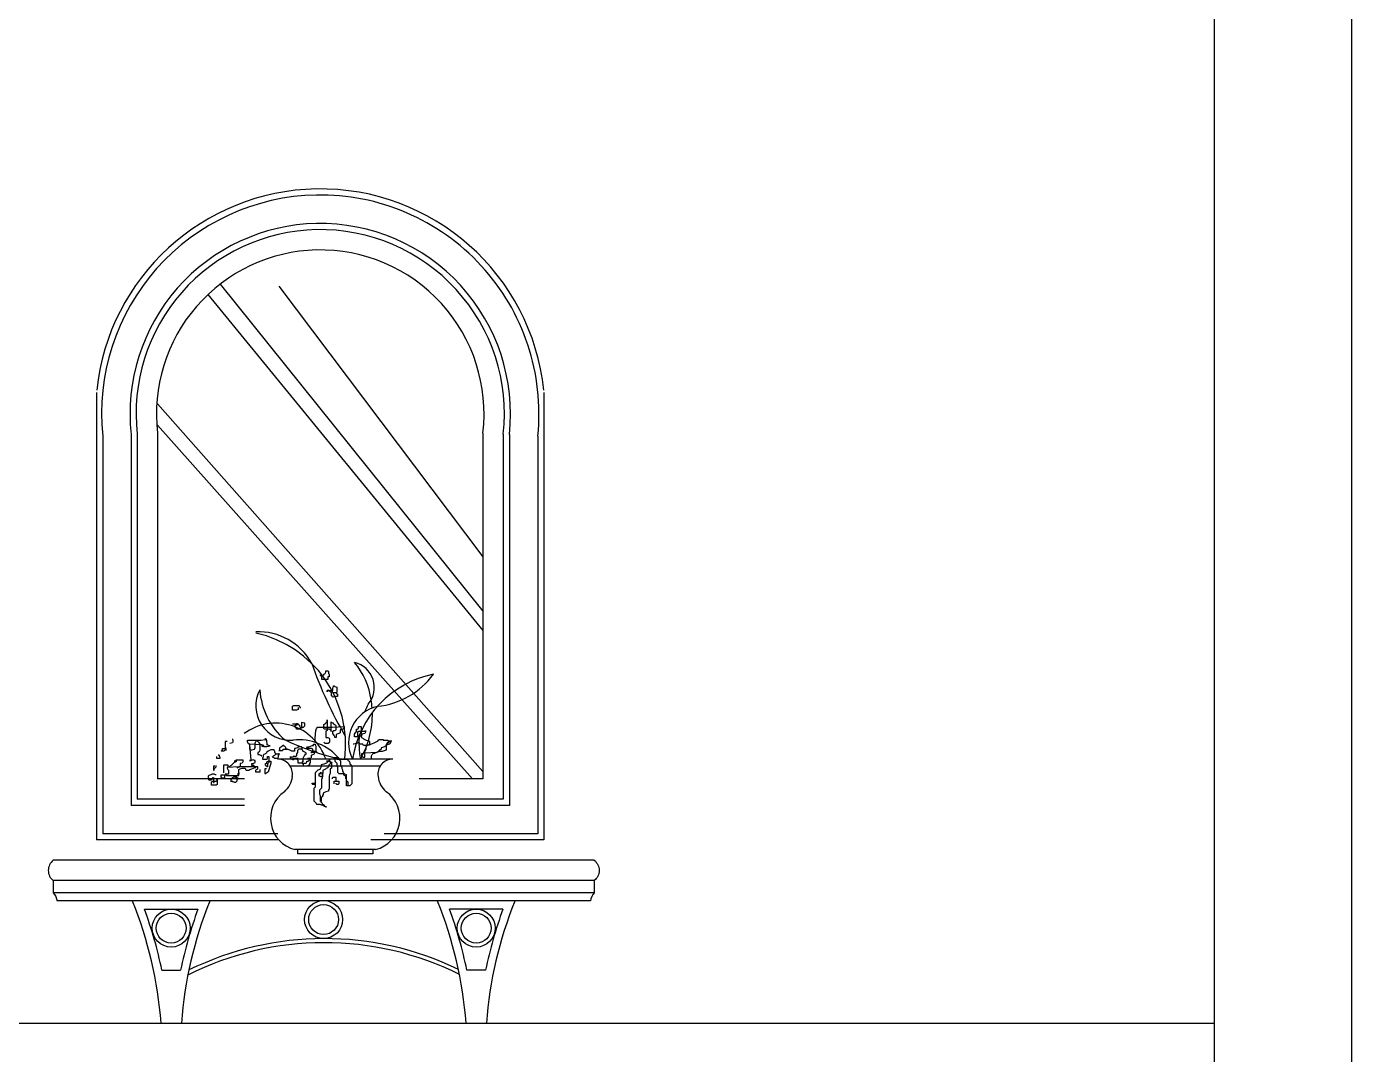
# Model space of a CAD drawing. Header units: inches. Extents: x 10 to 52.5, y 12.6 to 37.4.
# Drawn here: x 27.769 to 31.027, y 25.671 to 28.197 of the extents above; entities that cross this region are included whole.
import ezdxf

# ---------------------------------------------------------------- set-up
doc = ezdxf.new("R2010")
doc.units = ezdxf.units.IN
doc.header["$MEASUREMENT"] = 0
for name, color, linetype in [('02', 2, 'Continuous'), ('1', 1, 'Continuous'), ('4', 4, 'Continuous'), ('kadrbm', 4, 'Continuous')]:
    doc.layers.add(name, color=color, linetype=linetype)

# ---------------------------------------------------------------- blocks, each defined once
blk = doc.blocks.new('kadrbm')
at = {"layer": 'kadrbm', "color": 4}
blk.add_lwpolyline([(0, 0), (0, 24.7972), (21, 24.7972), (21, 0), (0, 0)], close=True, dxfattribs=at)
blk.add_lwpolyline([(20.6631, 0.3257), (20.6631, 24.4603), (0.3369, 24.4603), (0.3369, 0.3257), (20.6631, 0.3257)], dxfattribs=at)

msp = doc.modelspace()

# ---------------------------------------------------------------- linework, layer by layer
at = {"layer": '02'}
for p, q in [((28.4916, 26.6021), (28.4916, 26.6038)), ((28.4916, 26.6038), (28.4964, 26.6038)), ((28.4948, 26.5989), (28.4916, 26.6021)), ((28.4948, 26.5925), (28.4948, 26.5989)), ((28.5092, 26.5925), (28.4948, 26.5925)), ((28.4996, 26.6054), (28.5028, 26.607)), ((28.4996, 26.6021), (28.4996, 26.6054)), ((28.5028, 26.607), (28.5044, 26.6102)), ((28.5044, 26.6102), (28.5044, 26.6134)), ((28.5044, 26.6134), (28.5092, 26.6134)), ((28.5092, 26.6134), (28.5108, 26.6118)), ((28.5124, 26.5989), (28.5092, 26.5989)), ((28.5092, 26.5989), (28.5092, 26.5925)), ((28.5108, 26.6118), (28.5108, 26.607)), ((28.5108, 26.607), (28.5124, 26.6054)), ((28.5124, 26.6054), (28.5124, 26.5989)), ((28.5124, 26.5652), (28.5076, 26.5652)), ((28.5076, 26.5652), (28.5076, 26.562)), ((28.5076, 26.562), (28.5076, 26.5652)), ((28.5076, 26.5652), (28.5221, 26.5652)), ((28.514, 26.5636), (28.5124, 26.5652)), ((28.5156, 26.5636), (28.514, 26.5636)), ((28.5156, 26.562), (28.5156, 26.5636)), ((28.5189, 26.5604), (28.5156, 26.562)), ((28.5189, 26.5524), (28.5189, 26.5604)), ((28.5221, 26.5717), (28.5237, 26.5749)), ((28.5221, 26.5652), (28.5221, 26.5717)), ((28.5221, 26.5604), (28.5301, 26.5604)), ((28.5237, 26.5749), (28.5237, 26.5765)), ((28.5237, 26.5765), (28.5253, 26.5765)), ((28.5253, 26.5765), (28.5269, 26.5749)), ((28.5269, 26.5749), (28.5317, 26.5733)), ((28.5301, 26.5604), (28.5301, 26.5588)), ((28.5301, 26.5588), (28.5317, 26.5572)), ((28.5317, 26.5733), (28.5317, 26.5604)), ((28.5317, 26.5572), (28.5333, 26.5572)), ((28.5333, 26.5572), (28.5333, 26.5508)), ((28.4225, 26.5267), (28.4257, 26.5283)), ((28.4225, 26.5171), (28.4225, 26.5267)), ((28.4257, 26.5283), (28.4386, 26.5283)), ((28.4369, 26.5235), (28.4369, 26.5187)), ((28.4386, 26.5283), (28.4402, 26.5267)), ((28.4402, 26.5267), (28.4402, 26.5251)), ((28.4402, 26.5251), (28.4418, 26.5235)), ((28.4418, 26.5235), (28.4418, 26.5219)), ((28.5205, 26.5524), (28.5189, 26.5524)), ((28.5205, 26.5508), (28.5205, 26.5524)), ((28.5221, 26.5492), (28.5205, 26.5508)), ((28.5269, 26.5508), (28.5221, 26.5492)), ((28.5333, 26.5508), (28.5269, 26.5508)), ((28.4321, 26.5171), (28.4225, 26.5171)), ((28.4369, 26.5187), (28.4321, 26.5171)), ((28.5076, 26.4882), (28.5076, 26.493)), ((28.5076, 26.493), (28.5076, 26.4673)), ((28.4225, 26.4834), (28.4369, 26.4834)), ((28.4289, 26.4754), (28.4289, 26.4802)), ((28.4289, 26.4802), (28.4321, 26.4802)), ((28.4321, 26.4721), (28.4289, 26.4754)), ((28.4321, 26.4818), (28.4337, 26.4834)), ((28.4321, 26.4802), (28.4321, 26.4818)), ((28.4321, 26.4705), (28.4321, 26.4721)), ((28.4418, 26.4705), (28.4321, 26.4705)), ((28.4337, 26.4834), (28.4337, 26.485)), ((28.4337, 26.485), (28.4337, 26.4802)), ((28.4369, 26.4834), (28.4369, 26.4818)), ((28.4369, 26.4818), (28.4402, 26.4802)), ((28.4402, 26.4802), (28.4402, 26.4786)), ((28.4402, 26.4786), (28.4418, 26.4754)), ((28.4418, 26.4754), (28.4418, 26.4705)), ((28.453, 26.485), (28.445, 26.4866)), ((28.445, 26.4866), (28.445, 26.4721)), ((28.445, 26.4754), (28.4498, 26.4754)), ((28.445, 26.4721), (28.445, 26.4737)), ((28.4498, 26.4754), (28.4514, 26.477)), ((28.4514, 26.477), (28.453, 26.4786)), ((28.453, 26.4786), (28.453, 26.485)), ((28.4787, 26.4481), (28.4803, 26.4673)), ((28.4803, 26.4673), (28.4819, 26.4721)), ((28.4819, 26.4721), (28.4835, 26.4737)), ((28.4835, 26.4737), (28.4835, 26.4754)), ((28.4835, 26.4754), (28.5205, 26.4754)), ((28.4996, 26.4818), (28.5044, 26.485)), ((28.4996, 26.4721), (28.4996, 26.4818)), ((28.5012, 26.4705), (28.4996, 26.4721)), ((28.514, 26.4705), (28.5012, 26.4705)), ((28.5044, 26.485), (28.506, 26.4882)), ((28.5076, 26.4673), (28.5044, 26.4657)), ((28.5044, 26.4657), (28.5044, 26.4497)), ((28.506, 26.4882), (28.5076, 26.4882)), ((28.5173, 26.4673), (28.514, 26.4705)), ((28.5189, 26.4866), (28.5173, 26.4882)), ((28.5173, 26.4882), (28.5173, 26.4657)), ((28.5189, 26.4657), (28.5173, 26.4673)), ((28.5173, 26.4657), (28.5189, 26.4657)), ((28.5221, 26.485), (28.5189, 26.4866)), ((28.5205, 26.4754), (28.5494, 26.477)), ((28.5237, 26.485), (28.5221, 26.485)), ((28.5221, 26.4593), (28.5221, 26.4657)), ((28.5221, 26.4657), (28.5237, 26.4657)), ((28.5253, 26.4545), (28.5221, 26.4593)), ((28.5237, 26.4834), (28.5237, 26.485)), ((28.5253, 26.4818), (28.5237, 26.4834)), ((28.5237, 26.4657), (28.5237, 26.4673)), ((28.5237, 26.4673), (28.5269, 26.4673)), ((28.5301, 26.4786), (28.5253, 26.4818)), ((28.5269, 26.4673), (28.5301, 26.4689)), ((28.5301, 26.4689), (28.5301, 26.4786)), ((28.5317, 26.4577), (28.5301, 26.4561)), ((28.5301, 26.4561), (28.5301, 26.4497)), ((28.5365, 26.4593), (28.5317, 26.4577)), ((28.5397, 26.4609), (28.5365, 26.4593)), ((28.5462, 26.4705), (28.5397, 26.4689)), ((28.5397, 26.4689), (28.5397, 26.4609)), ((28.5494, 26.4737), (28.5462, 26.4705)), ((28.5494, 26.477), (28.5494, 26.4737)), ((28.5751, 26.4577), (28.5783, 26.4625)), ((28.5751, 26.4513), (28.5751, 26.4577)), ((28.5783, 26.4625), (28.5799, 26.4641)), ((28.5799, 26.4641), (28.5799, 26.4705)), ((28.5799, 26.4705), (28.5815, 26.4705)), ((28.5815, 26.4705), (28.5847, 26.4721)), ((28.5831, 26.4625), (28.5847, 26.4657)), ((28.5831, 26.4513), (28.5831, 26.4625)), ((28.5847, 26.4721), (28.5847, 26.477)), ((28.5847, 26.477), (28.5911, 26.477)), ((28.5847, 26.4657), (28.6024, 26.4657)), ((28.5911, 26.477), (28.5911, 26.4513)), ((28.5943, 26.4577), (28.5927, 26.4545)), ((28.6008, 26.4593), (28.5943, 26.4577)), ((28.6024, 26.4625), (28.6008, 26.4593)), ((28.6024, 26.4657), (28.6024, 26.4673)), ((28.6024, 26.4673), (28.6024, 26.4625)), ((28.2619, 26.44), (28.2571, 26.44)), ((28.2571, 26.44), (28.2571, 26.4256)), ((28.2571, 26.4256), (28.2587, 26.4224)), ((28.2747, 26.4368), (28.2683, 26.4352)), ((28.2747, 26.4465), (28.2747, 26.4449)), ((28.2747, 26.4449), (28.2763, 26.4433)), ((28.2763, 26.4384), (28.2747, 26.4368)), ((28.2763, 26.4433), (28.2763, 26.4384)), ((28.3117, 26.44), (28.3117, 26.4433)), ((28.3117, 26.4433), (28.3454, 26.4433)), ((28.3133, 26.4352), (28.3117, 26.44)), ((28.3181, 26.432), (28.3133, 26.4352)), ((28.3181, 26.4336), (28.3165, 26.4336)), ((28.3165, 26.4336), (28.3165, 26.4208)), ((28.347, 26.432), (28.3181, 26.4336)), ((28.3197, 26.4128), (28.3181, 26.432)), ((28.3293, 26.4208), (28.331, 26.4256)), ((28.331, 26.4368), (28.3326, 26.44)), ((28.331, 26.4256), (28.331, 26.4368)), ((28.3326, 26.44), (28.3342, 26.4417)), ((28.3342, 26.4417), (28.3342, 26.4433)), ((28.3342, 26.4433), (28.3358, 26.4433)), ((28.3358, 26.4433), (28.3358, 26.4417)), ((28.3358, 26.4417), (28.339, 26.4384)), ((28.339, 26.4384), (28.3422, 26.4336)), ((28.3422, 26.4336), (28.3422, 26.4176)), ((28.3454, 26.4433), (28.355, 26.4449)), ((28.3518, 26.4304), (28.347, 26.432)), ((28.3502, 26.4288), (28.347, 26.4304)), ((28.347, 26.4304), (28.347, 26.4288)), ((28.347, 26.4288), (28.3502, 26.4288)), ((28.3534, 26.4272), (28.3502, 26.4288)), ((28.3502, 26.4288), (28.3518, 26.4272)), ((28.3518, 26.4272), (28.3518, 26.4304)), ((28.3599, 26.4272), (28.3534, 26.4272)), ((28.3566, 26.4465), (28.355, 26.4465)), ((28.355, 26.4465), (28.3566, 26.4465)), ((28.355, 26.4449), (28.3599, 26.4449)), ((28.3599, 26.4449), (28.3566, 26.4465)), ((28.3566, 26.4465), (28.3566, 26.4449)), ((28.3566, 26.4449), (28.3583, 26.4433)), ((28.3583, 26.4433), (28.3583, 26.44)), ((28.3583, 26.44), (28.3599, 26.4352)), ((28.3599, 26.4352), (28.3599, 26.432)), ((28.3599, 26.432), (28.3615, 26.432)), ((28.3679, 26.4288), (28.3599, 26.4272)), ((28.3615, 26.432), (28.3663, 26.4304)), ((28.3663, 26.4304), (28.3679, 26.4288)), ((28.392, 26.4256), (28.3904, 26.424)), ((28.3904, 26.424), (28.3904, 26.4176)), ((28.3952, 26.4272), (28.392, 26.4256)), ((28.4, 26.4304), (28.3952, 26.4272)), ((28.4016, 26.4304), (28.4, 26.4304)), ((28.4016, 26.4288), (28.4016, 26.4304)), ((28.4032, 26.4288), (28.4016, 26.4288)), ((28.4064, 26.4256), (28.4032, 26.4288)), ((28.4064, 26.4208), (28.4064, 26.4256)), ((28.4353, 26.424), (28.4289, 26.4224)), ((28.4369, 26.4272), (28.4353, 26.424)), ((28.445, 26.4272), (28.4369, 26.4272)), ((28.4466, 26.4256), (28.445, 26.4272)), ((28.4466, 26.4208), (28.4466, 26.4256)), ((28.4562, 26.4224), (28.4578, 26.424)), ((28.4578, 26.424), (28.4594, 26.4272)), ((28.4594, 26.4272), (28.4626, 26.4272)), ((28.4626, 26.4272), (28.4707, 26.4304)), ((28.4707, 26.4304), (28.4739, 26.4304)), ((28.4739, 26.4304), (28.4739, 26.4336)), ((28.4739, 26.4336), (28.4787, 26.4336)), ((28.4787, 26.4433), (28.4787, 26.4481)), ((28.4787, 26.4336), (28.4787, 26.432)), ((28.4787, 26.432), (28.4803, 26.4288)), ((28.4803, 26.4288), (28.4803, 26.416)), ((28.5012, 26.4368), (28.4996, 26.4384)), ((28.5028, 26.4352), (28.5012, 26.4368)), ((28.5108, 26.4352), (28.5028, 26.4352)), ((28.5044, 26.4497), (28.5092, 26.4497)), ((28.5092, 26.4497), (28.5124, 26.4481)), ((28.5124, 26.4368), (28.5108, 26.4368)), ((28.5108, 26.4368), (28.5108, 26.4352)), ((28.5124, 26.4481), (28.514, 26.4465)), ((28.514, 26.4384), (28.5124, 26.4368)), ((28.514, 26.4465), (28.514, 26.4384)), ((28.5269, 26.4513), (28.5253, 26.4545)), ((28.5269, 26.4497), (28.5269, 26.4513)), ((28.5301, 26.4497), (28.5269, 26.4497)), ((28.5735, 26.4336), (28.5719, 26.4336)), ((28.5799, 26.4352), (28.5735, 26.4336)), ((28.5847, 26.4513), (28.5751, 26.4513)), ((28.5847, 26.4368), (28.5799, 26.4352)), ((28.5879, 26.4529), (28.5847, 26.4513)), ((28.5847, 26.4368), (28.5847, 26.4384)), ((28.5847, 26.4384), (28.5847, 26.4368)), ((28.5879, 26.4352), (28.5847, 26.4368)), ((28.5927, 26.4529), (28.5879, 26.4529)), ((28.5879, 26.4336), (28.5879, 26.4352)), ((28.5959, 26.4336), (28.5879, 26.4336)), ((28.5911, 26.4513), (28.5927, 26.4497)), ((28.5927, 26.4545), (28.5927, 26.4529)), ((28.5927, 26.4497), (28.5959, 26.4481)), ((28.5959, 26.4481), (28.5976, 26.4465)), ((28.5976, 26.4304), (28.5959, 26.4336)), ((28.5976, 26.4465), (28.604, 26.4433)), ((28.6024, 26.4304), (28.5976, 26.4304)), ((28.6104, 26.432), (28.6024, 26.4304)), ((28.604, 26.4433), (28.6104, 26.4417)), ((28.604, 26.4272), (28.6056, 26.4288)), ((28.604, 26.4208), (28.604, 26.4272)), ((28.6056, 26.4304), (28.6088, 26.432)), ((28.6056, 26.4288), (28.6056, 26.4304)), ((28.6088, 26.432), (28.612, 26.432)), ((28.6104, 26.4417), (28.612, 26.44)), ((28.612, 26.4336), (28.6104, 26.432)), ((28.612, 26.44), (28.612, 26.4336)), ((28.612, 26.432), (28.6152, 26.4336)), ((28.6152, 26.4336), (28.6232, 26.4368)), ((28.6232, 26.4368), (28.6297, 26.44)), ((28.6297, 26.44), (28.6329, 26.4417)), ((28.6329, 26.4433), (28.6361, 26.4449)), ((28.6329, 26.4417), (28.6329, 26.4433)), ((28.6361, 26.4449), (28.6457, 26.4449)), ((28.6441, 26.4256), (28.6409, 26.424)), ((28.6409, 26.424), (28.6409, 26.4208)), ((28.6489, 26.4272), (28.6441, 26.4256)), ((28.6457, 26.4449), (28.6457, 26.4433)), ((28.6457, 26.4433), (28.657, 26.4433)), ((28.6506, 26.4288), (28.6489, 26.4272)), ((28.6522, 26.4288), (28.6506, 26.4288)), ((28.6554, 26.432), (28.6522, 26.4304)), ((28.6522, 26.4304), (28.6522, 26.4288)), ((28.6538, 26.4336), (28.6554, 26.4352)), ((28.6538, 26.4192), (28.6538, 26.4336)), ((28.6554, 26.4352), (28.6554, 26.4368)), ((28.6554, 26.4368), (28.657, 26.4368)), ((28.657, 26.432), (28.6554, 26.432)), ((28.657, 26.4433), (28.657, 26.4417)), ((28.657, 26.4417), (28.6666, 26.4417)), ((28.657, 26.4368), (28.657, 26.4384)), ((28.657, 26.4384), (28.6602, 26.4384)), ((28.6618, 26.4336), (28.657, 26.4336)), ((28.657, 26.4336), (28.657, 26.432)), ((28.6602, 26.4384), (28.6634, 26.4417)), ((28.6634, 26.4368), (28.6618, 26.4336)), ((28.6634, 26.4417), (28.6634, 26.4368)), ((28.2362, 26.3983), (28.2362, 26.4031)), ((28.2442, 26.3983), (28.2362, 26.3983)), ((28.241, 26.4079), (28.241, 26.4063)), ((28.241, 26.4063), (28.2426, 26.4063)), ((28.2426, 26.4063), (28.2426, 26.4047)), ((28.2426, 26.4047), (28.2442, 26.4015)), ((28.2442, 26.4015), (28.2442, 26.3983)), ((28.2474, 26.416), (28.2506, 26.4192)), ((28.2539, 26.416), (28.2474, 26.416)), ((28.2506, 26.4192), (28.2506, 26.4224)), ((28.2506, 26.4224), (28.2587, 26.4224)), ((28.2587, 26.4208), (28.2539, 26.416)), ((28.2587, 26.4224), (28.2587, 26.4208)), ((28.2587, 26.4224), (28.2587, 26.4176)), ((28.2796, 26.3887), (28.286, 26.3919)), ((28.286, 26.3919), (28.2796, 26.3919)), ((28.2796, 26.3919), (28.2812, 26.3919)), ((28.2812, 26.3919), (28.2844, 26.3935)), ((28.2844, 26.3935), (28.2844, 26.3951)), ((28.2844, 26.3951), (28.3004, 26.3951)), ((28.3004, 26.3951), (28.3004, 26.3903)), ((28.3165, 26.4208), (28.3213, 26.4192)), ((28.3213, 26.3935), (28.3165, 26.3935)), ((28.3165, 26.3935), (28.3213, 26.3935)), ((28.3213, 26.3951), (28.3197, 26.4128)), ((28.3213, 26.4192), (28.3229, 26.4192)), ((28.3261, 26.3951), (28.3213, 26.3935)), ((28.3213, 26.3935), (28.3213, 26.3951)), ((28.3229, 26.4192), (28.3293, 26.4208)), ((28.3293, 26.3935), (28.3261, 26.3951)), ((28.331, 26.3935), (28.3293, 26.3935)), ((28.331, 26.3887), (28.331, 26.3935)), ((28.3406, 26.4144), (28.3374, 26.4128)), ((28.3374, 26.4128), (28.3374, 26.4079)), ((28.3374, 26.4079), (28.3406, 26.4079)), ((28.3422, 26.4176), (28.3406, 26.4144)), ((28.3406, 26.4079), (28.3438, 26.4063)), ((28.3438, 26.4063), (28.3454, 26.4063)), ((28.3454, 26.4063), (28.3454, 26.4047)), ((28.3454, 26.4047), (28.347, 26.4047)), ((28.3502, 26.4015), (28.3486, 26.3999)), ((28.3486, 26.3999), (28.3486, 26.3967)), ((28.3486, 26.3967), (28.3583, 26.3967)), ((28.3518, 26.4079), (28.3502, 26.4063)), ((28.3502, 26.4063), (28.3502, 26.4015)), ((28.3566, 26.4096), (28.3518, 26.4079)), ((28.3583, 26.4112), (28.3566, 26.4096)), ((28.3631, 26.416), (28.3583, 26.4128)), ((28.3583, 26.4128), (28.3583, 26.4112)), ((28.3583, 26.3967), (28.3615, 26.3983)), ((28.3599, 26.3903), (28.3631, 26.3919)), ((28.3615, 26.3983), (28.3615, 26.4031)), ((28.3615, 26.4031), (28.3647, 26.4031)), ((28.3695, 26.4192), (28.3631, 26.416)), ((28.3631, 26.3919), (28.3695, 26.3919)), ((28.3647, 26.4031), (28.3647, 26.3887)), ((28.3775, 26.4192), (28.3695, 26.4192)), ((28.3695, 26.3919), (28.3695, 26.3871)), ((28.3727, 26.4015), (28.3759, 26.4047)), ((28.3743, 26.4015), (28.3727, 26.4015)), ((28.3791, 26.3983), (28.3743, 26.4015)), ((28.3759, 26.4047), (28.3791, 26.4063)), ((28.3775, 26.4176), (28.3775, 26.4192)), ((28.3791, 26.416), (28.3775, 26.4176)), ((28.3791, 26.4128), (28.3791, 26.416)), ((28.3807, 26.4112), (28.3791, 26.4128)), ((28.3791, 26.4063), (28.3823, 26.4096)), ((28.3856, 26.3983), (28.3791, 26.3983)), ((28.3807, 26.4096), (28.3807, 26.4112)), ((28.3823, 26.4096), (28.3807, 26.4096)), ((28.3823, 26.4096), (28.3872, 26.4096)), ((28.3872, 26.4015), (28.3856, 26.3983)), ((28.6696, 26.3969), (28.3858, 26.3969)), ((28.3888, 26.4063), (28.3872, 26.4063)), ((28.3872, 26.4063), (28.3872, 26.4015)), ((28.3904, 26.4176), (28.3888, 26.4176)), ((28.3888, 26.4176), (28.3984, 26.4176)), ((28.3888, 26.4112), (28.3888, 26.4063)), ((28.3984, 26.4176), (28.4, 26.4192)), ((28.4, 26.4192), (28.4, 26.4208)), ((28.4, 26.4208), (28.4113, 26.4208)), ((28.4096, 26.4208), (28.4064, 26.4208)), ((28.4145, 26.4192), (28.4096, 26.4208)), ((28.4209, 26.416), (28.4145, 26.4192)), ((28.4177, 26.3999), (28.4177, 26.4031)), ((28.4177, 26.4031), (28.4177, 26.3983)), ((28.4209, 26.4015), (28.4177, 26.3999)), ((28.4273, 26.416), (28.4209, 26.416)), ((28.4241, 26.4015), (28.4209, 26.4015)), ((28.4225, 26.3951), (28.4225, 26.3983)), ((28.4225, 26.3983), (28.4289, 26.3983)), ((28.4257, 26.3951), (28.4225, 26.3951)), ((28.4305, 26.4031), (28.4241, 26.4031)), ((28.4241, 26.4031), (28.4241, 26.4015)), ((28.4273, 26.3983), (28.4257, 26.3951)), ((28.4289, 26.4224), (28.4273, 26.4224)), ((28.4273, 26.4224), (28.4273, 26.416)), ((28.4369, 26.3983), (28.4273, 26.3983)), ((28.4289, 26.3983), (28.4305, 26.3999)), ((28.4321, 26.4047), (28.4305, 26.4031)), ((28.4353, 26.4128), (28.4321, 26.4096)), ((28.4321, 26.4096), (28.4321, 26.4047)), ((28.4386, 26.4208), (28.4353, 26.4176)), ((28.4353, 26.4176), (28.4353, 26.4128)), ((28.4353, 26.3951), (28.4353, 26.3967)), ((28.4353, 26.3967), (28.4369, 26.3967)), ((28.4369, 26.3935), (28.4353, 26.3951)), ((28.4369, 26.3967), (28.4369, 26.3983)), ((28.4369, 26.3871), (28.4369, 26.3935)), ((28.445, 26.4208), (28.4386, 26.4208)), ((28.4466, 26.4192), (28.445, 26.4208)), ((28.4482, 26.4176), (28.4466, 26.4192)), ((28.4482, 26.416), (28.4482, 26.4176)), ((28.4514, 26.4144), (28.4482, 26.416)), ((28.4498, 26.4015), (28.4482, 26.3983)), ((28.4482, 26.3983), (28.4482, 26.3903)), ((28.4514, 26.4047), (28.4498, 26.4015)), ((28.4546, 26.4128), (28.4514, 26.4144)), ((28.453, 26.4063), (28.4514, 26.4047)), ((28.453, 26.4096), (28.453, 26.4063)), ((28.4562, 26.4112), (28.4546, 26.4128)), ((28.4691, 26.4224), (28.4562, 26.4224)), ((28.4562, 26.4079), (28.4562, 26.4112)), ((28.4578, 26.3903), (28.4578, 26.3919)), ((28.4578, 26.3919), (28.461, 26.3919)), ((28.4643, 26.3983), (28.4594, 26.3983)), ((28.461, 26.3919), (28.4643, 26.3951)), ((28.4643, 26.3951), (28.4643, 26.3983)), ((28.4659, 26.3999), (28.4659, 26.3871)), ((28.4755, 26.4128), (28.4675, 26.4128)), ((28.4675, 26.4128), (28.4691, 26.4128)), ((28.4691, 26.4128), (28.4675, 26.4128)), ((28.4723, 26.4208), (28.4691, 26.4224)), ((28.4691, 26.4063), (28.4723, 26.4079)), ((28.4691, 26.3999), (28.4691, 26.4063)), ((28.4723, 26.416), (28.4723, 26.4208)), ((28.4771, 26.416), (28.4723, 26.416)), ((28.4723, 26.4079), (28.4771, 26.4096)), ((28.4819, 26.4144), (28.4755, 26.4144)), ((28.4755, 26.4144), (28.4755, 26.4128)), ((28.4771, 26.4096), (28.4771, 26.416)), ((28.4803, 26.416), (28.4819, 26.4144)), ((28.4819, 26.4144), (28.4819, 26.4128)), ((28.4819, 26.4128), (28.4819, 26.4144)), ((28.5156, 26.3919), (28.506, 26.3919)), ((28.506, 26.3919), (28.5124, 26.3919)), ((28.5108, 26.3919), (28.5092, 26.3903)), ((28.514, 26.3951), (28.5108, 26.3919)), ((28.5124, 26.3919), (28.5156, 26.3903)), ((28.5156, 26.3951), (28.514, 26.3951)), ((28.5156, 26.3903), (28.5156, 26.3919)), ((28.5365, 26.3999), (28.5237, 26.3999)), ((28.5237, 26.3999), (28.5253, 26.3999)), ((28.5253, 26.3999), (28.5253, 26.3983)), ((28.5253, 26.3983), (28.5269, 26.3951)), ((28.5269, 26.3951), (28.5269, 26.3919)), ((28.5269, 26.3919), (28.5285, 26.3903)), ((28.5317, 26.3967), (28.559, 26.3967)), ((28.5365, 26.3967), (28.5365, 26.3999)), ((28.5397, 26.3935), (28.5365, 26.3967)), ((28.5413, 26.3919), (28.5397, 26.3935)), ((28.5413, 26.3791), (28.5413, 26.3919)), ((28.559, 26.3967), (28.559, 26.3935)), ((28.559, 26.3935), (28.5622, 26.3919)), ((28.5622, 26.3919), (28.5638, 26.3887)), ((28.6008, 26.4112), (28.5927, 26.4096)), ((28.5927, 26.4096), (28.5927, 26.4047)), ((28.5927, 26.4047), (28.5943, 26.4031)), ((28.5943, 26.4031), (28.5959, 26.4015)), ((28.5959, 26.4015), (28.6008, 26.4015)), ((28.6008, 26.4144), (28.6024, 26.4176)), ((28.6008, 26.4015), (28.6008, 26.4144)), ((28.6297, 26.4128), (28.6008, 26.4112)), ((28.6024, 26.4176), (28.604, 26.4208)), ((28.6168, 26.4047), (28.6184, 26.4079)), ((28.6168, 26.3967), (28.6168, 26.4047)), ((28.6184, 26.4079), (28.6216, 26.4112)), ((28.6216, 26.4112), (28.6249, 26.4112)), ((28.6249, 26.4112), (28.6265, 26.4128)), ((28.6265, 26.4128), (28.6281, 26.4128)), ((28.6281, 26.4128), (28.6313, 26.4144)), ((28.6345, 26.4144), (28.6297, 26.4128)), ((28.6313, 26.4144), (28.6345, 26.416)), ((28.6361, 26.4176), (28.6345, 26.416)), ((28.6345, 26.416), (28.6441, 26.416)), ((28.6345, 26.416), (28.6345, 26.4144)), ((28.6377, 26.4192), (28.6361, 26.4176)), ((28.6393, 26.4192), (28.6377, 26.4192)), ((28.6409, 26.4208), (28.6393, 26.4192)), ((28.6441, 26.416), (28.6489, 26.4176)), ((28.6489, 26.4176), (28.6538, 26.4192)), ((28.2217, 26.3582), (28.2169, 26.3566)), ((28.225, 26.3598), (28.2217, 26.3582)), ((28.2298, 26.3598), (28.225, 26.3598)), ((28.2314, 26.3791), (28.2282, 26.3791)), ((28.2282, 26.3791), (28.2282, 26.3694)), ((28.2282, 26.3694), (28.2298, 26.3694)), ((28.2298, 26.3726), (28.2314, 26.3742)), ((28.2298, 26.3694), (28.2298, 26.3726)), ((28.233, 26.3582), (28.2298, 26.3598)), ((28.2314, 26.3742), (28.2346, 26.3775)), ((28.2346, 26.3582), (28.233, 26.3582)), ((28.2346, 26.3775), (28.2346, 26.3807)), ((28.2474, 26.3518), (28.2474, 26.3582)), ((28.2474, 26.3582), (28.2587, 26.3582)), ((28.2539, 26.363), (28.2539, 26.3823)), ((28.2539, 26.3823), (28.2635, 26.3823)), ((28.2555, 26.3582), (28.2555, 26.3502)), ((28.2651, 26.3598), (28.2571, 26.3598)), ((28.2571, 26.3598), (28.2603, 26.3566)), ((28.2908, 26.3775), (28.2619, 26.3758)), ((28.2619, 26.3758), (28.2619, 26.3742)), ((28.2619, 26.3742), (28.2635, 26.371)), ((28.2635, 26.3823), (28.2635, 26.3791)), ((28.2635, 26.3791), (28.2651, 26.3775)), ((28.2635, 26.371), (28.2651, 26.3694)), ((28.2651, 26.3775), (28.2667, 26.3775)), ((28.2651, 26.3694), (28.2651, 26.3598)), ((28.2667, 26.3775), (28.2683, 26.3791)), ((28.2683, 26.3791), (28.2731, 26.3823)), ((28.2731, 26.3823), (28.2796, 26.3887)), ((28.2892, 26.3758), (28.286, 26.3742)), ((28.294, 26.3775), (28.2892, 26.3758)), ((28.2892, 26.3614), (28.2908, 26.363)), ((28.2892, 26.3566), (28.2892, 26.3614)), ((28.2908, 26.3598), (28.2892, 26.3598)), ((28.2892, 26.3598), (28.2892, 26.3566)), ((28.3374, 26.3775), (28.2908, 26.3775)), ((28.2908, 26.371), (28.294, 26.3726)), ((28.2908, 26.363), (28.2908, 26.371)), ((28.2908, 26.3566), (28.2908, 26.363)), ((28.2908, 26.363), (28.2908, 26.3598)), ((28.2988, 26.3871), (28.294, 26.3855)), ((28.294, 26.3855), (28.294, 26.3775)), ((28.294, 26.3726), (28.2988, 26.3742)), ((28.3004, 26.3903), (28.2988, 26.3871)), ((28.2988, 26.3742), (28.3053, 26.3742)), ((28.3053, 26.3742), (28.3069, 26.3726)), ((28.3069, 26.3726), (28.3069, 26.371)), ((28.3069, 26.371), (28.3085, 26.3694)), ((28.3085, 26.3694), (28.3149, 26.3694)), ((28.3149, 26.3694), (28.3181, 26.371)), ((28.3181, 26.371), (28.3229, 26.3726)), ((28.3229, 26.3807), (28.3229, 26.3855)), ((28.3229, 26.3855), (28.3261, 26.3855)), ((28.3277, 26.3807), (28.3229, 26.3807)), ((28.3229, 26.3726), (28.331, 26.3758)), ((28.3261, 26.3855), (28.3277, 26.3871)), ((28.3277, 26.3871), (28.331, 26.3887)), ((28.3277, 26.3791), (28.3277, 26.3807)), ((28.3293, 26.3791), (28.3277, 26.3791)), ((28.331, 26.3775), (28.3293, 26.3791)), ((28.3326, 26.3775), (28.331, 26.3775)), ((28.331, 26.3758), (28.3326, 26.3758)), ((28.3326, 26.3758), (28.3326, 26.3775)), ((28.3326, 26.3694), (28.3342, 26.371)), ((28.3326, 26.3646), (28.3326, 26.3694)), ((28.3422, 26.3646), (28.3326, 26.3646)), ((28.3342, 26.371), (28.3374, 26.3726)), ((28.3374, 26.3726), (28.3374, 26.3775)), ((28.3422, 26.371), (28.3422, 26.3646)), ((28.3583, 26.3726), (28.355, 26.3726)), ((28.355, 26.3726), (28.355, 26.3614)), ((28.355, 26.3614), (28.3566, 26.3614)), ((28.3566, 26.3855), (28.3599, 26.3871)), ((28.3566, 26.3823), (28.3566, 26.3855)), ((28.3583, 26.3791), (28.3566, 26.3823)), ((28.3566, 26.3614), (28.3583, 26.363)), ((28.3599, 26.3775), (28.3583, 26.3791)), ((28.3583, 26.363), (28.3615, 26.3646)), ((28.3599, 26.3871), (28.3599, 26.3903)), ((28.3615, 26.3775), (28.3599, 26.3775)), ((28.3631, 26.3871), (28.3615, 26.3855)), ((28.3615, 26.3855), (28.3615, 26.3775)), ((28.3631, 26.3646), (28.3615, 26.3646)), ((28.3647, 26.3887), (28.3631, 26.3871)), ((28.3695, 26.3871), (28.3631, 26.3646)), ((28.6383, 26.3797), (28.4171, 26.3797)), ((28.4466, 26.3871), (28.4369, 26.3871)), ((28.4482, 26.3903), (28.4466, 26.3903)), ((28.4466, 26.3903), (28.4466, 26.3871)), ((28.4482, 26.3871), (28.4466, 26.3871)), ((28.4466, 26.3871), (28.4562, 26.3871)), ((28.4498, 26.3839), (28.4482, 26.3871)), ((28.4498, 26.3791), (28.4498, 26.3839)), ((28.4578, 26.3791), (28.4498, 26.3791)), ((28.4562, 26.3871), (28.4578, 26.3903)), ((28.4643, 26.3823), (28.4578, 26.3791)), ((28.4659, 26.3871), (28.4643, 26.3871)), ((28.4643, 26.3871), (28.4643, 26.3823)), ((28.4819, 26.3662), (28.4787, 26.363)), ((28.4787, 26.363), (28.4787, 26.3277)), ((28.4851, 26.3694), (28.4819, 26.3662)), ((28.4899, 26.371), (28.4851, 26.3694)), ((28.4883, 26.355), (28.4883, 26.3614)), ((28.4883, 26.3614), (28.4932, 26.3614)), ((28.4916, 26.3742), (28.4899, 26.371)), ((28.4899, 26.3646), (28.4948, 26.363)), ((28.4932, 26.3775), (28.4916, 26.3742)), ((28.4996, 26.3839), (28.4932, 26.3823)), ((28.4932, 26.3823), (28.4932, 26.3775)), ((28.4948, 26.363), (28.4964, 26.3614)), ((28.4964, 26.3614), (28.4964, 26.3534)), ((28.4964, 26.3502), (28.4964, 26.3614)), ((28.4964, 26.3614), (28.498, 26.3614)), ((28.498, 26.3694), (28.5012, 26.371)), ((28.498, 26.3614), (28.498, 26.3694)), ((28.506, 26.3871), (28.4996, 26.3839)), ((28.5012, 26.371), (28.5044, 26.3726)), ((28.5044, 26.3726), (28.506, 26.3742)), ((28.5076, 26.3887), (28.506, 26.3871)), ((28.506, 26.3742), (28.5092, 26.3758)), ((28.5092, 26.3903), (28.5076, 26.3887)), ((28.5092, 26.3758), (28.5108, 26.3775)), ((28.5108, 26.3791), (28.514, 26.3839)), ((28.5108, 26.3775), (28.5108, 26.3791)), ((28.514, 26.3582), (28.5124, 26.355)), ((28.514, 26.3839), (28.5189, 26.3871)), ((28.5156, 26.3614), (28.514, 26.3582)), ((28.5189, 26.3887), (28.5156, 26.3903)), ((28.5156, 26.3903), (28.5173, 26.3871)), ((28.5189, 26.3742), (28.5156, 26.3726)), ((28.5156, 26.3726), (28.5156, 26.3614)), ((28.5173, 26.3871), (28.5189, 26.3871)), ((28.5189, 26.3871), (28.5205, 26.3887)), ((28.5205, 26.3887), (28.5189, 26.3887)), ((28.5189, 26.3871), (28.5189, 26.3742)), ((28.5285, 26.3903), (28.5317, 26.3871)), ((28.5317, 26.3871), (28.5317, 26.3791)), ((28.5317, 26.3791), (28.5333, 26.3775)), ((28.5333, 26.3775), (28.5333, 26.3646)), ((28.5333, 26.3646), (28.5365, 26.3614)), ((28.5365, 26.3614), (28.5462, 26.3614)), ((28.5446, 26.3758), (28.5413, 26.3791)), ((28.5446, 26.3726), (28.5446, 26.3758)), ((28.5462, 26.3694), (28.5446, 26.3726)), ((28.5462, 26.3662), (28.5462, 26.3694)), ((28.5478, 26.3646), (28.5462, 26.3662)), ((28.5462, 26.3614), (28.5478, 26.3598)), ((28.5478, 26.3614), (28.5478, 26.3646)), ((28.5494, 26.3614), (28.5478, 26.3614)), ((28.5478, 26.3598), (28.5478, 26.3582)), ((28.5478, 26.3582), (28.551, 26.3566)), ((28.551, 26.3598), (28.5494, 26.3614)), ((28.5558, 26.3582), (28.551, 26.3598)), ((28.5558, 26.3309), (28.5558, 26.3582)), ((28.5638, 26.3887), (28.5638, 26.3839)), ((28.5638, 26.3839), (28.567, 26.3823)), ((28.567, 26.3823), (28.5686, 26.3791)), ((28.5686, 26.3791), (28.5686, 26.3357)), ((28.2169, 26.3566), (28.2153, 26.355)), ((28.2153, 26.355), (28.2153, 26.3486)), ((28.2153, 26.3486), (28.2169, 26.3454)), ((28.2169, 26.3454), (28.2233, 26.3454)), ((28.2233, 26.3454), (28.2233, 26.3486)), ((28.2233, 26.3486), (28.2266, 26.3486)), ((28.2233, 26.3325), (28.2233, 26.3405)), ((28.2233, 26.3405), (28.225, 26.3405)), ((28.2346, 26.3325), (28.2233, 26.3325)), ((28.225, 26.3405), (28.225, 26.3421)), ((28.225, 26.3421), (28.2346, 26.3421)), ((28.2266, 26.3486), (28.2266, 26.3518)), ((28.2266, 26.3518), (28.2282, 26.3518)), ((28.2282, 26.3518), (28.2298, 26.3486)), ((28.2298, 26.347), (28.2282, 26.347)), ((28.2282, 26.347), (28.2282, 26.3389)), ((28.2282, 26.3389), (28.2298, 26.3389)), ((28.2298, 26.3486), (28.2298, 26.347)), ((28.233, 26.3486), (28.2298, 26.347)), ((28.2298, 26.3389), (28.2298, 26.3405)), ((28.2346, 26.3486), (28.233, 26.3486)), ((28.2378, 26.3454), (28.2346, 26.3486)), ((28.2346, 26.3421), (28.2362, 26.3437)), ((28.2378, 26.3341), (28.2346, 26.3325)), ((28.2362, 26.3437), (28.2378, 26.3454)), ((28.2378, 26.347), (28.2378, 26.3341)), ((28.249, 26.3518), (28.2474, 26.3518)), ((28.249, 26.3502), (28.249, 26.3518)), ((28.2555, 26.3502), (28.249, 26.3502)), ((28.2603, 26.3566), (28.2908, 26.3566)), ((28.2715, 26.347), (28.2731, 26.3486)), ((28.2715, 26.3405), (28.2715, 26.347)), ((28.2731, 26.3486), (28.2763, 26.3518)), ((28.2763, 26.3405), (28.2731, 26.3437)), ((28.2731, 26.3437), (28.2731, 26.3421)), ((28.2731, 26.3421), (28.278, 26.3405)), ((28.2763, 26.3518), (28.278, 26.3534)), ((28.2812, 26.3389), (28.2763, 26.3405)), ((28.278, 26.3534), (28.2828, 26.3534)), ((28.2828, 26.3389), (28.2812, 26.3389)), ((28.2828, 26.3534), (28.2876, 26.3566)), ((28.286, 26.355), (28.2828, 26.355)), ((28.2828, 26.355), (28.2828, 26.3518)), ((28.2828, 26.3518), (28.2828, 26.3534)), ((28.2828, 26.3534), (28.2828, 26.3518)), ((28.2828, 26.3518), (28.286, 26.3518)), ((28.286, 26.3421), (28.2828, 26.3389)), ((28.2892, 26.3566), (28.286, 26.355)), ((28.286, 26.3518), (28.2892, 26.3502)), ((28.2892, 26.347), (28.286, 26.347)), ((28.286, 26.347), (28.286, 26.3421)), ((28.2876, 26.3566), (28.2892, 26.3566)), ((28.2892, 26.3502), (28.2892, 26.347)), ((28.4707, 26.3357), (28.4707, 26.3373)), ((28.4707, 26.3373), (28.4787, 26.3373)), ((28.4723, 26.3341), (28.4707, 26.3357)), ((28.4771, 26.3341), (28.4723, 26.3341)), ((28.4771, 26.3261), (28.4755, 26.3245)), ((28.4771, 26.3373), (28.4771, 26.3341)), ((28.4787, 26.3277), (28.4771, 26.3261)), ((28.4899, 26.355), (28.4883, 26.355)), ((28.4932, 26.3534), (28.4899, 26.355)), ((28.4899, 26.3213), (28.4948, 26.3261)), ((28.4964, 26.3534), (28.4932, 26.3534)), ((28.4948, 26.3486), (28.4964, 26.3502)), ((28.4948, 26.3261), (28.4948, 26.3486)), ((28.5124, 26.355), (28.5124, 26.3229)), ((28.5221, 26.3518), (28.5205, 26.3502)), ((28.5205, 26.3502), (28.5205, 26.3486)), ((28.5301, 26.3518), (28.5221, 26.3518)), ((28.5253, 26.3357), (28.5253, 26.3421)), ((28.5253, 26.3421), (28.5365, 26.3421)), ((28.5301, 26.3405), (28.5301, 26.3518)), ((28.5301, 26.3357), (28.5301, 26.3373)), ((28.5317, 26.3341), (28.5301, 26.3357)), ((28.5349, 26.3341), (28.5317, 26.3341)), ((28.5365, 26.3357), (28.5349, 26.3341)), ((28.5365, 26.3421), (28.5365, 26.3357)), ((28.551, 26.3566), (28.5526, 26.355)), ((28.5526, 26.355), (28.5526, 26.3502)), ((28.5526, 26.3502), (28.5542, 26.3486)), ((28.5542, 26.3486), (28.5542, 26.3454)), ((28.5542, 26.3454), (28.5558, 26.3437)), ((28.5558, 26.3437), (28.559, 26.3405)), ((28.5638, 26.3309), (28.5558, 26.3309)), ((28.559, 26.3405), (28.559, 26.3309)), ((28.5654, 26.3325), (28.5638, 26.3309)), ((28.567, 26.3341), (28.5654, 26.3325)), ((28.5686, 26.3357), (28.567, 26.3341)), ((28.4755, 26.3245), (28.4755, 26.294)), ((28.4755, 26.294), (28.4771, 26.2924)), ((28.4899, 26.31), (28.4899, 26.3213)), ((28.4916, 26.3068), (28.4899, 26.31)), ((28.4916, 26.2924), (28.4916, 26.3068)), ((28.4948, 26.3036), (28.4932, 26.3004)), ((28.4932, 26.3004), (28.4932, 26.2924)), ((28.4964, 26.3036), (28.4948, 26.3036)), ((28.498, 26.3084), (28.4964, 26.3084)), ((28.4964, 26.3084), (28.4964, 26.3036)), ((28.5044, 26.3165), (28.498, 26.3133)), ((28.498, 26.3133), (28.498, 26.3084)), ((28.5108, 26.3181), (28.5044, 26.3165)), ((28.5124, 26.3229), (28.5108, 26.3213)), ((28.5108, 26.3213), (28.5108, 26.3181)), ((28.4771, 26.2924), (28.4803, 26.2892)), ((28.4803, 26.2892), (28.4819, 26.286)), ((28.4819, 26.286), (28.4899, 26.286)), ((28.4899, 26.286), (28.4932, 26.2844)), ((28.4932, 26.2924), (28.4916, 26.2924)), ((28.4932, 26.2908), (28.4932, 26.2924)), ((28.4964, 26.2876), (28.4932, 26.2908)), ((28.4932, 26.2844), (28.4964, 26.2844)), ((28.4964, 26.286), (28.4964, 26.2876)), ((28.498, 26.2844), (28.4964, 26.286)), ((28.4964, 26.2844), (28.5012, 26.2812)), ((28.4996, 26.2844), (28.498, 26.2844)), ((28.5012, 26.2828), (28.4996, 26.2844)), ((28.5012, 26.2812), (28.5012, 26.2828)), ((28.5012, 26.2812), (28.5044, 26.2796)), ((28.5044, 26.2796), (28.5012, 26.2812)), ((28.5044, 26.2796), (28.506, 26.2796)), ((28.506, 26.2796), (28.5044, 26.2796)), ((28.6271, 26.1745), (28.4283, 26.1745)), ((28.4353, 26.1745), (28.4353, 26.1637)), ((28.6201, 26.1637), (28.4353, 26.1637)), ((28.6201, 26.1745), (28.6201, 26.1637)), ((28.0585, 26.028), (28.1902, 26.028)), ((28.9402, 26.028), (28.8085, 26.028)), ((28.1014, 25.878), (28.1474, 25.878)), ((28.8974, 25.878), (28.8514, 25.878))]:
    msp.add_line(p, q, dxfattribs=at)
for centre, radius in [((28.4991, 26.0023), 0.0467), ((28.4991, 26.0023), 0.0367), ((28.1244, 25.9813), 0.0467), ((28.1244, 25.9813), 0.0367), ((28.8744, 25.9813), 0.0467), ((28.8744, 25.9813), 0.0367)]:
    msp.add_circle(centre, radius, dxfattribs=at)
for centre, radius, start, end in [((28.3385, 26.5603), 0.1495, 28.5588, 92.2672), ((28.2721, 26.4319), 0.2811, 352.8444, 77.5726), ((29.4389, 26.9707), 1.0266, 199.2776, 210.2911), ((28.4363, 26.5171), 0.1816, 7.9608, 40.1751), ((28.5605, 26.5726), 0.0634, 319.6391, 76.7158), ((28.8192, 26.3584), 0.2519, 101.4002, 171.2066), ((28.6116, 26.721), 0.1956, 275.819, 323.7628), ((28.4174, 26.5278), 0.0848, 152.5459, 274.5258), ((28.5223, 26.5803), 0.1807, 184.2709, 228.9172), ((28.6516, 26.4376), 0.091, 102.8123, 206.5759), ((28.8, 26.4355), 0.214, 153.3288, 158.7721), ((28.4013, 26.5065), 0.2178, 4.1829, 9.441), ((28.4013, 26.5065), 0.2178, 329.7867, 1.2799), ((28.3813, 26.355), 0.1301, 18.823, 126.6589), ((28.8, 26.4355), 0.214, 174.4474, 190.3737), ((28.6882, 27.037), 0.6574, 244.2938, 256.8056), ((28.4384, 26.3151), 0.129, 39.3968, 96.3865), ((28.3858, 26.36), 0.0369, 350.5642, 90), ((28.6696, 26.36), 0.0369, 90, 189.4358), ((28.3653, 26.36), 0.0573, 310.6688, 353.9004), ((28.6901, 26.36), 0.0573, 186.0996, 229.3312), ((28.4481, 26.2514), 0.0795, 124.9102, 255.5617), ((28.6073, 26.2514), 0.0795, 284.4383, 55.0898), ((27.0948, 25.6717), 1.0075, 4.34, 21.928), ((29.154, 25.6717), 1.0075, 158.072, 175.66), ((27.8448, 25.6717), 1.0075, 4.34, 21.928), ((29.904, 25.6717), 1.0075, 158.072, 175.66), ((27.0948, 25.6717), 1.0275, 11.5792, 20.2861), ((29.154, 25.6717), 1.0275, 159.7139, 168.4208), ((27.8448, 25.6717), 1.0275, 11.5792, 20.2861), ((29.904, 25.6717), 1.0275, 159.7139, 168.4208), ((28.5007, 25.1991), 0.7464, 63.5568, 116.6915), ((28.5007, 25.1991), 0.7564, 64.1463, 116.0985)]:
    msp.add_arc(centre, radius, start, end, dxfattribs=at)
at = {"layer": '1'}
for p, q in [((27.9409, 27.298), (27.9409, 26.198)), ((29.0409, 27.298), (29.0409, 26.198)), ((27.9559, 27.1908), (27.9559, 26.213)), ((28.0259, 27.1945), (28.0259, 26.283)), ((28.0409, 27.1953), (28.0409, 26.298)), ((28.0909, 27.1981), (28.0909, 26.348)), ((28.8909, 27.1981), (28.8909, 26.348)), ((28.9409, 27.1953), (28.9409, 26.298)), ((28.9559, 27.1945), (28.9559, 26.283)), ((29.0259, 27.1908), (29.0259, 26.213)), ((28.3049, 26.348), (28.0909, 26.348)), ((28.8909, 26.348), (28.7345, 26.348)), ((28.3049, 26.298), (28.0409, 26.298)), ((28.9409, 26.298), (28.7345, 26.298)), ((28.3049, 26.283), (28.0259, 26.283)), ((28.9559, 26.283), (28.7345, 26.283)), ((28.3865, 26.198), (27.9409, 26.198)), ((28.3865, 26.213), (27.9559, 26.213)), ((29.0409, 26.198), (28.6153, 26.198)), ((29.0259, 26.213), (28.648, 26.213)), ((29.1646, 26.148), (27.8342, 26.148)), ((29.1646, 26.098), (27.8342, 26.098)), ((29.1646, 26.068), (27.8342, 26.068)), ((29.1552, 26.048), (27.8436, 26.048)), ((10.3636, 25.748), (30.6898, 25.748))]:
    msp.add_line(p, q, dxfattribs=at)
at = {"layer": '1', "elevation": -1.1575}
for points in [[(27.8342, 26.148, 0.484143), (27.8342, 26.098), (27.8342, 26.068, -0.156143), (27.8436, 26.048, 1.055896)], [(29.1646, 26.148, -0.484143), (29.1646, 26.098), (29.1646, 26.068, 0.156143), (29.1552, 26.048, -1.055896)]]:
    msp.add_lwpolyline(points, format="xyb", dxfattribs=at)
at = {"layer": '1'}
for radius, start, end in [(0.5528, 90.9989, 173.9836), (0.5528, 6.0164, 90.9989), (0.5378, 91.0268, 185.8172), (0.5378, 354.1828, 91.0268), (0.4678, 91.1804, 186.2377), (0.4528, 91.2195, 186.3403), (0.4678, 353.7623, 91.1804), (0.4528, 353.6597, 91.2195), (0.4028, 91.371, 186.7227), (0.4028, 353.2773, 91.371)]:
    msp.add_arc((28.4909, 27.2453), radius, start, end, dxfattribs=at)
at = {"layer": '4'}
for p, q in [((28.245, 27.5643), (28.8909, 26.7604)), ((28.2148, 27.5385), (28.8909, 26.7124)), ((28.3888, 27.559), (28.8909, 26.8937)), ((28.0909, 27.2696), (28.8909, 26.3665)), ((28.0909, 27.2173), (28.8653, 26.348))]:
    msp.add_line(p, q, dxfattribs=at)

# ---------------------------------------------------------------- block references
at = {"layer": 'kadrbm'}
msp.add_blockref('kadrbm', (10.0267, 12.5763), dxfattribs=at)

doc.saveas('drawing.dxf')
